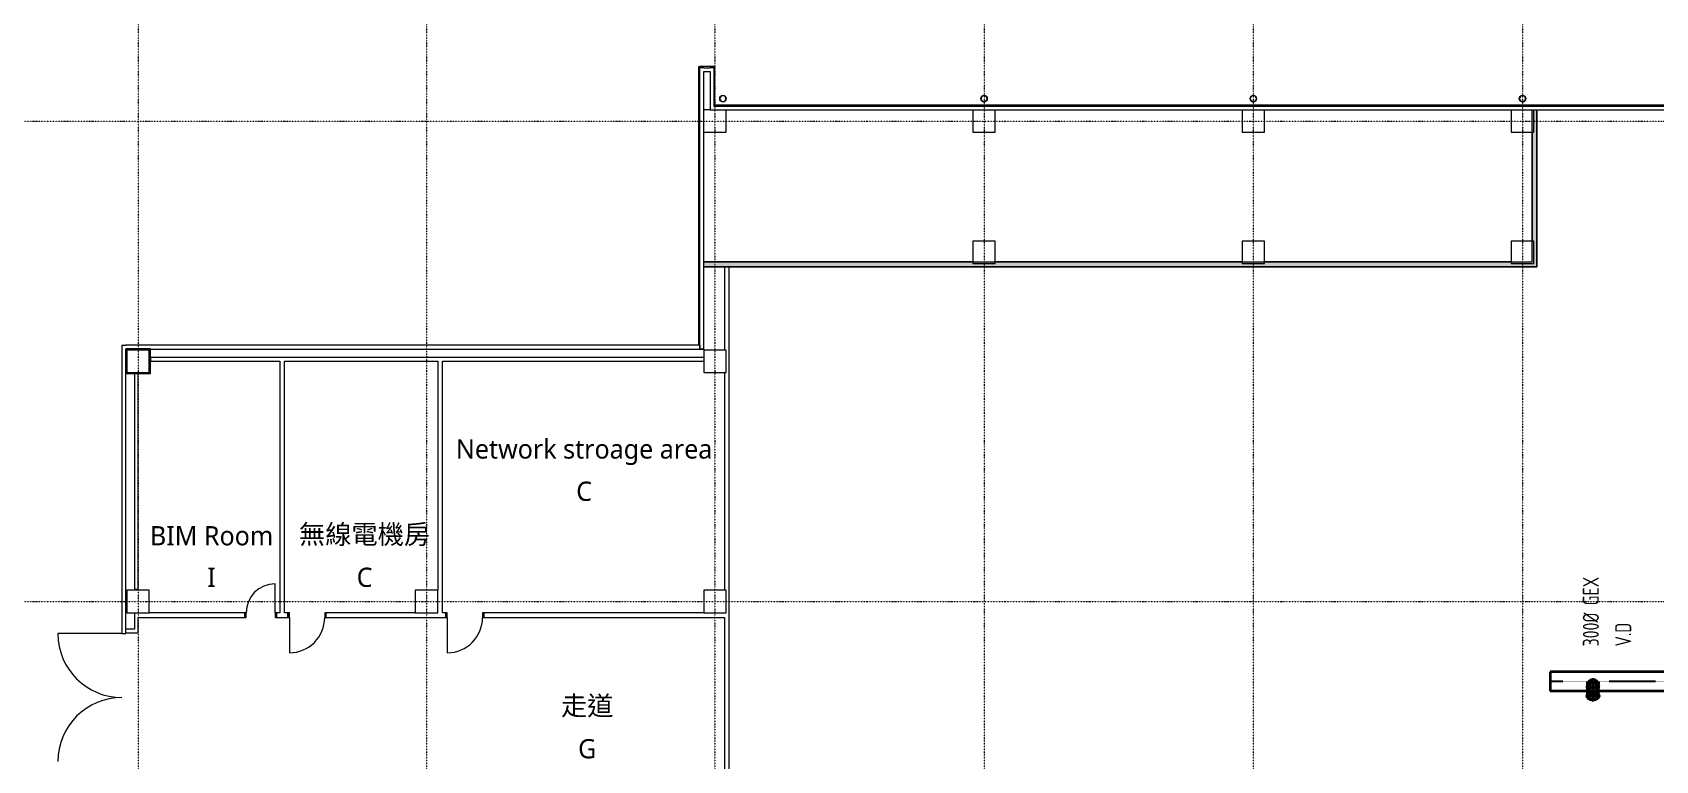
# Model space of a CAD drawing. Extents: x -32000 to 290600, y -29000 to 131250.
# Drawn here: x -3294 to 47350, y 70033 to 92766 of the extents above; entities that cross this region are included whole.
import ezdxf
from ezdxf.enums import TextEntityAlignment as Align

# ---------------------------------------------------------------- set-up
doc = ezdxf.new("R2010")
doc.units = 0
doc.header["$LTSCALE"] = 10
doc.linetypes.add('H12PL3$0$JJP_三點線', pattern=[0.9, 0.3, -0.15, 0, -0.15, 0, -0.15, 0, -0.15])
doc.linetypes.add('XFM6D40-200K$0$CENTER', pattern=[2, 1.25, -0.25, 0.25, -0.25])
for name, color, linetype in [('H12PL3$0$A-OBJE-MEP', 252, 'Continuous'), ('H12PL3$0$A-WALL-EX', 252, 'Continuous'), ('H12PL3$0$A-WALL-IN', 252, 'Continuous'), ('H12PL3$0$A-ZONE', 252, 'Continuous'), ('H12PL3$0$Door', 252, 'Continuous'), ('H12PL3$0$Hattch', 252, 'Continuous'), ('H12PL3$0$S-COL', 252, 'Continuous'), ('H12PL3$0$S-GRID', 252, 'Continuous'), ('XFM6D40-200K$0$M-PIPE-TEXT', 3, 'Continuous')]:
    doc.layers.add(name, color=color, linetype=linetype)
doc.layers.add('XFM6D40-200K$0$DUCT-CENT-GEX', color=1, linetype='XFM6D40-200K$0$CENTER', lineweight=25)
doc.layers.add('XFM6D40-200K$0$M-EX-DUCT-GEX', color=114, linetype='Continuous', lineweight=35)
doc.styles.add('H12PL3$0$Standard', font='', dxfattribs={"width": 0.8})
doc.styles.add('XFM6D40-200K$0$aa-txt', font='isocp.shx', dxfattribs={"bigfont": 'chineset.shx'})
doc.styles.get('H12PL3$0$Standard').set_extended_font_data('Microsoft JhengHei')

# ---------------------------------------------------------------- blocks, each defined once
blk = doc.blocks.new('H12PL3')
at = {"layer": 'H12PL3$0$Hattch', "linetype": 'Continuous', "lineweight": 0}
blk.add_hatch(color=256, dxfattribs=at).paths.add_polyline_path([(17650, 85600), (43500, 85600), (43500, 90350), (43650, 90350), (43650, 85450), (17650, 85450)])
at = {"layer": 'H12PL3$0$A-OBJE-MEP', "lineweight": 0, "flags": 128}
for points in [[(18345, 90700, 1), (18155, 90700, 1)], [(26495, 90700, 1), (26305, 90700, 1)], [(34895, 90700, 1), (34705, 90700, 1)], [(43295, 90700, 1), (43105, 90700, 1)]]:
    blk.add_lwpolyline(points, format="xyb", close=True, dxfattribs=at)
at = {"layer": 'H12PL3$0$A-OBJE-MEP', "lineweight": 0}
for centre in [(18250, 90700), (26400, 90700), (34800, 90700), (43200, 90700)]:
    blk.add_circle(centre, 100, dxfattribs=at)
at = {"layer": 'H12PL3$0$A-WALL-EX', "lineweight": 0}
for p, q in [((17650, 91665), (17535, 91665)), ((17650, 91665), (17535, 91665)), ((17535, 83000), (17535, 91665)), ((17650, 91665), (17850, 91665)), ((17965, 91665), (17850, 91665)), ((17965, 91665), (17850, 91665)), ((17965, 91665), (17965, 90500)), ((17965, 90500), (17965, 90465)), ((17965, 90465), (18000, 90465)), ((17965, 90465), (18000, 90465)), ((18000, 90465), (68150, 90465)), ((17500, 83000), (17535, 83000)), ((17500, 83000), (17535, 83000)), ((17535, 83000), (17535, 82880)), ((17535, 83000), (17535, 82880)), ((17535, 82972), (17535, 83000)), ((17535, 82972), (17535, 83000)), ((17535, 82880), (17535, 82972)), ((17535, 82880), (17535, 82972)), ((17535, 82880), (17535, 82972)), ((17535, 82880), (17650, 82880)), ((17535, 82880), (17650, 82880)), ((17650, 82880), (17650, 83000)), ((17650, 82880), (17650, 83000)), ((-500, 74000), (-385, 74000)), ((-385, 74000), (-380, 74000))]:
    blk.add_line(p, q, dxfattribs=at)
at = {"layer": 'H12PL3$0$A-WALL-EX', "lineweight": 0, "flags": 128}
for points in [[(17500, 83000), (17500, 91700)], [(17500, 83000), (17500, 91700)], [(17500, 83000), (17500, 91700)], [(17500, 83000), (17500, 91700)], [(17500, 83000), (17500, 91700)], [(17500, 91700), (17535, 91700)], [(17500, 91700), (17500, 83000)], [(17965, 91700), (17535, 91700)], [(18000, 91700), (17965, 91700)], [(18000, 90500), (18000, 91700)], [(17650, 91550), (17850, 91550)], [(17650, 82880), (17650, 91550)], [(17850, 91550), (17850, 90350)], [(17850, 90350), (17965, 90350)], [(17850, 90350), (17965, 90350)], [(17965, 90350), (68150, 90350)], [(18000, 90500), (68150, 90500)], [(18000, 90500), (68150, 90500)], [(18000, 90500), (68150, 90500)], [(18000, 90500), (68150, 90500)], [(18000, 90500), (68150, 90500)], [(68150, 90500), (18000, 90500)], [(-500, 83000), (-380, 83000)], [(-500, 83000), (-500, 74000)], [(17500, 83000), (-380, 83000)], [(-380, 82880), (17535, 82880)], [(-380, 74000), (-380, 82880)], [(17650, 82880), (17535, 82880)], [(17650, 82880), (17535, 82880)]]:
    blk.add_lwpolyline(points, dxfattribs=at)
at = {"layer": 'H12PL3$0$A-WALL-IN', "lineweight": 0}
for p, q in [((3325, 74650), (3325, 74500)), ((4325, 74650), (4325, 74500)), ((4675, 74500), (4675, 74650)), ((5875, 74500), (5875, 74650)), ((9600, 74500), (9600, 74650)), ((10800, 74500), (10800, 74650))]:
    blk.add_line(p, q, dxfattribs=at)
at = {"layer": 'H12PL3$0$A-WALL-IN', "lineweight": 0, "flags": 128}
for points in [[(43500, 90350), (43650, 90350)], [(43650, 85600), (43650, 90350)], [(43500, 89650), (43500, 86250)], [(26050, 85600), (17650, 85600)], [(17650, 85450), (17650, 85600)], [(34450, 85600), (26750, 85600)], [(42850, 85600), (35150, 85600)], [(43650, 85450), (43650, 85600)], [(17650, 85450), (43650, 85450)], [(18300, 85450), (18300, 82850)], [(18450, 85450), (18300, 85450)], [(18450, 29050), (18450, 85450)], [(-385, 82885), (-385, 82850)], [(385, 82885), (-385, 82885)], [(-385, 82850), (-385, 82115)], [(385, 82885), (385, 82850)], [(385, 82150), (385, 82850)], [(17650, 82613), (385, 82613)], [(385, 82613), (385, 82500)], [(-385, 82115), (-350, 82115)], [(-350, 82115), (385, 82115)], [(0, 82115), (-113, 82115)], [(-113, 82115), (-113, 75385)], [(0, 75385), (0, 82115)], [(385, 82500), (4425, 82500)], [(385, 82115), (385, 82150)], [(4425, 82500), (4425, 74650)], [(4575, 74650), (4575, 82500)], [(4575, 82500), (9350, 82500)], [(9350, 82500), (9350, 75350)], [(9500, 82500), (17650, 82500)], [(9500, 74650), (9500, 82500)], [(18300, 82150), (18300, 75350)], [(-113, 75385), (0, 75385)], [(-113, 74650), (-113, 74138)], [(0, 74138), (0, 74500)], [(0, 74500), (3325, 74500)], [(3325, 74650), (350, 74650)], [(4425, 74650), (4325, 74650)], [(4325, 74500), (4675, 74500)], [(4675, 74650), (4575, 74650)], [(8650, 74650), (5875, 74650)], [(5875, 74500), (9600, 74500)], [(9600, 74650), (9500, 74650)], [(17650, 74650), (10800, 74650)], [(10800, 74500), (18300, 74500)], [(18300, 74500), (18300, 60350)], [(-113, 74138), (-380, 74138)], [(-380, 74025), (-380, 74138)], [(-380, 74025), (0, 74025)], [(0, 74025), (0, 74138)]]:
    blk.add_lwpolyline(points, dxfattribs=at)
at = {"layer": 'H12PL3$0$Door', "lineweight": 0}
for p, q in [((4275, 74650), (4275, 75550)), ((3375, 74650), (3325, 74650)), ((3325, 74650), (3325, 74500)), ((3325, 74650), (3325, 74500)), ((3325, 74650), (3325, 74500)), ((3325, 74500), (3375, 74500)), ((3375, 74500), (3375, 74650)), ((4325, 74650), (4275, 74650)), ((4275, 74650), (4275, 74500)), ((4275, 74500), (4325, 74500)), ((4325, 74500), (4325, 74650)), ((4325, 74650), (4325, 74500)), ((4325, 74650), (4325, 74500)), ((4725, 74650), (4675, 74650)), ((4675, 74650), (4675, 74500)), ((4675, 74500), (4675, 74650)), ((4675, 74500), (4675, 74650)), ((4675, 74500), (4725, 74500)), ((4725, 74500), (4725, 74650)), ((4725, 74500), (4725, 73400)), ((5875, 74650), (5825, 74650)), ((5825, 74650), (5825, 74500)), ((5825, 74500), (5875, 74500)), ((5875, 74500), (5875, 74650)), ((5875, 74500), (5875, 74650)), ((5875, 74500), (5875, 74650)), ((9650, 74650), (9600, 74650)), ((9600, 74650), (9600, 74500)), ((9600, 74500), (9600, 74650)), ((9600, 74500), (9600, 74650)), ((9600, 74500), (9650, 74500)), ((9650, 74500), (9650, 74650)), ((9650, 74500), (9650, 73400)), ((10800, 74650), (10750, 74650)), ((10750, 74650), (10750, 74500)), ((10750, 74500), (10800, 74500)), ((10800, 74500), (10800, 74650)), ((10800, 74500), (10800, 74650)), ((10800, 74500), (10800, 74650)), ((-500, 74000), (-2500, 74000)), ((-500, 74000), (-385, 74000)), ((-500, 74000), (-385, 74000)), ((-385, 74000), (-380, 74000))]:
    blk.add_line(p, q, dxfattribs=at)
for centre, radius, start, end in [((4275, 74650), 900, 90, 180), ((4725, 74500), 1100, 270, 0), ((9650, 74500), 1100, 270, 0), ((-500, 74000), 2000, 180, 270), ((-500, 70000), 2000, 90, 180)]:
    blk.add_arc(centre, radius, start, end, dxfattribs=at)
at = {"layer": 'H12PL3$0$Hattch', "lineweight": 0, "flags": 128}
blk.add_lwpolyline([(17650, 85600), (43500, 85600), (43500, 90350), (43650, 90350), (43650, 85450), (17650, 85450)], close=True, dxfattribs=at)
at = {"layer": 'H12PL3$0$S-COL', "lineweight": 0, "flags": 128}
for points in [[(17650, 89650), (18350, 89650), (18350, 90350)], [(17850, 90350), (17650, 90350)], [(26050, 90350), (26050, 89650), (26750, 89650), (26750, 90350)], [(34450, 90350), (34450, 89650), (35150, 89650), (35150, 90350)], [(42850, 90350), (42850, 89650), (43550, 89650), (43550, 90350)]]:
    blk.add_lwpolyline(points, dxfattribs=at)
for points in [[(26050, 85550), (26750, 85550), (26750, 86250), (26050, 86250)], [(34450, 85550), (35150, 85550), (35150, 86250), (34450, 86250)], [(42850, 85550), (43550, 85550), (43550, 86250), (42850, 86250)], [(-350, 82150), (350, 82150), (350, 82850), (-350, 82850)], [(17650, 82150), (18350, 82150), (18350, 82850), (17650, 82850)], [(-350, 74650), (350, 74650), (350, 75350), (-350, 75350)], [(8650, 74650), (9350, 74650), (9350, 75350), (8650, 75350)], [(17650, 74650), (18350, 74650), (18350, 75350), (17650, 75350)]]:
    blk.add_lwpolyline(points, close=True, dxfattribs=at)
at = {"layer": 'H12PL3$0$S-GRID', "linetype": 'H12PL3$0$JJP_三點線', "lineweight": 0}
for p, q in [((0, 128250), (0, -28000)), ((9000, 128250), (9000, -28000)), ((18000, 128250), (18000, -28000)), ((26400, 128250), (26400, -28000)), ((34800, 128250), (34800, -28000)), ((43200, 128250), (43200, -28000)), ((-29000, 90000), (289600, 90000)), ((-29000, 75000), (289600, 75000))]:
    blk.add_line(p, q, dxfattribs=at)
at = {"layer": 'H12PL3$0$A-ZONE', "style": 'H12PL3$0$Standard'}
for s, p in [('Network stroage area', (13918.34, 80061.08)), ('C', (13918.34, 78741.61)), ('無線電機房', (7069.04, 77397.96)), ('BIM Room', (2296.32, 77352.6)), ('I', (2296.32, 76055.3)), ('C', (7069.04, 76055.3)), ('走道', (14015.95, 72044.49)), ('G', (14015.95, 70702.6))]:
    blk.add_text(s, height=600, dxfattribs=at).set_placement(p, align=Align.TOP_CENTER)
blk = doc.blocks.new('XFM6D40-200K')
at = {"layer": 'XFM6D40-200K$0$DUCT-CENT-GEX', "ltscale": 0.001}
blk.add_line((176100, 72500), (44058, 72500), dxfattribs=at)
at = {"layer": 'XFM6D40-200K$0$M-EX-DUCT-GEX'}
for p, q in [((176100, 72800), (44058, 72800)), ((44058, 72800), (44058, 72200)), ((45613, 72450), (45181, 72450)), ((45247, 72450), (45247, 72433)), ((45397, 72605), (45397, 71874)), ((45547, 72450), (45547, 72433)), ((176100, 72200), (44058, 72200)), ((45613, 72337), (45181, 72337)), ((45613, 72196), (45181, 72196)), ((45613, 72055), (45181, 72055)), ((45247, 72337), (45247, 72291)), ((45247, 72203), (45247, 72150)), ((45547, 72337), (45547, 72291)), ((45547, 72196), (45547, 72150))]:
    blk.add_line(p, q, dxfattribs=at)
for centre, major_axis, start_param, end_param in [((45397, 72337), (189, 0), -0.496227, 3.637819), ((45397, 72352), (189, 0), -0.052935, 3.194527), ((45397, 72344), (-189, 0), 3.141593, 6.283185), ((45397, 72450), (150, 0), 0, 3.141593), ((45397, 72337), (-150, 0), 3.141593, 6.283185), ((45397, 72196), (189, 0), -0.496227, 3.637819), ((45397, 72210), (189, 0), -0.052935, 3.194527), ((45397, 72069), (189, 0), -0.052935, 3.194527), ((45397, 72203), (-189, 0), 3.141593, 6.283185), ((45397, 72062), (-189, 0), 3.141593, 6.283185), ((45397, 72196), (-150, 0), 3.141593, 6.283185)]:
    blk.add_ellipse(centre, major_axis=major_axis, ratio=0.707107, start_param=start_param, end_param=end_param, dxfattribs=at)
for major_axis in [(-189, 0), (-150, 0)]:
    blk.add_ellipse((45397, 72055), major_axis=major_axis, ratio=0.707107, dxfattribs=at)
at = {"layer": 'XFM6D40-200K$0$M-PIPE-TEXT', "style": 'XFM6D40-200K$0$aa-txt', "width": 0.8}
for s, p in [('300%%C GEX', (45582, 73596)), ('V.D', (46591, 73596))]:
    blk.add_text(s, height=500, rotation=90, dxfattribs=at).set_placement(p)

msp = doc.modelspace()

# ---------------------------------------------------------------- block references
for name in ['H12PL3', 'XFM6D40-200K']:
    msp.add_blockref(name, (0, 0))

doc.saveas('drawing.dxf')
